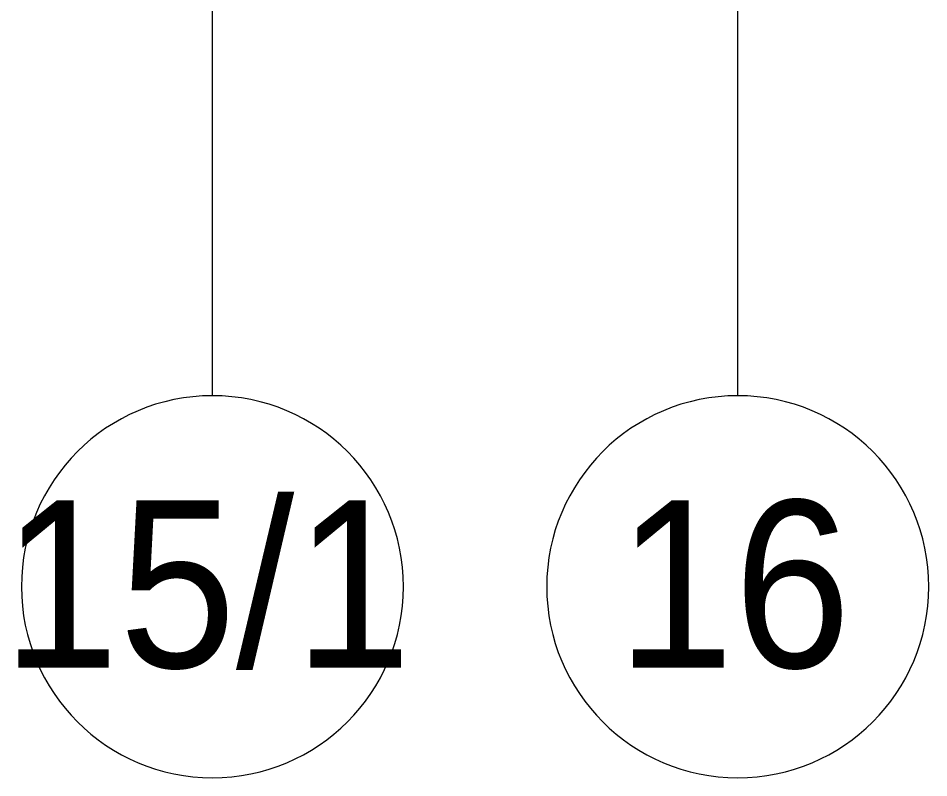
# Model space of a CAD drawing. Header units: millimetres. Extents: x -164500 to 426394, y -23753 to 102118.
# Drawn here: x 202419 to 206232, y 71033 to 74214 of the extents above; entities that cross this region are included whole.
import ezdxf

# ---------------------------------------------------------------- set-up
doc = ezdxf.new("R2010")
doc.units = ezdxf.units.MM
doc.layers.add('Оси', color=7, linetype='Continuous', lineweight=9)
doc.layers.add('Оси-1', color=7, linetype='Continuous', lineweight=20)
doc.styles.add('Arial', font='arial.ttf', dxfattribs={"width": 0.9, "height": 700})

# ---------------------------------------------------------------- blocks, each defined once
blk = doc.blocks.new('Ось сетки - D8-29747960-Объем проектирования 2 этажа')
at = {"layer": 'Оси-1'}
for start, end in [(360, 180), (180, 360)]:
    blk.add_arc((0, 0), 4, start, end, dxfattribs=at)
blk = doc.blocks.new('2floor')
at = {"layer": 'Оси'}
for p, q in [((203232.1, -1906.3), (203232.1, 3093.7)), ((205432.1, -1906.3), (205432.1, 3093.7))]:
    blk.add_line(p, q, dxfattribs=at)
at = {"layer": 'Оси-1', "xscale": 199.9999999999999, "yscale": 199.9999999999999, "zscale": 199.9999999999999}
for p in [(203232.1, -2706.3), (205432.1, -2706.3)]:
    blk.add_blockref('Ось сетки - D8-29747960-Объем проектирования 2 этажа', p, dxfattribs=at)
at = {"layer": 'Оси', "char_height": 700, "attachment_point": 1, "style": 'Arial'}
for s, insert, width in [('15/1', (202351.6, -2345), 2121.265), ('16', (204926.9, -2345), 1212.151)]:
    blk.add_mtext(s, dxfattribs=dict(at, insert=insert, width=width))

msp = doc.modelspace()

# ---------------------------------------------------------------- block references
msp.add_blockref('2floor', (0, 74539.358))

doc.saveas('drawing.dxf')
